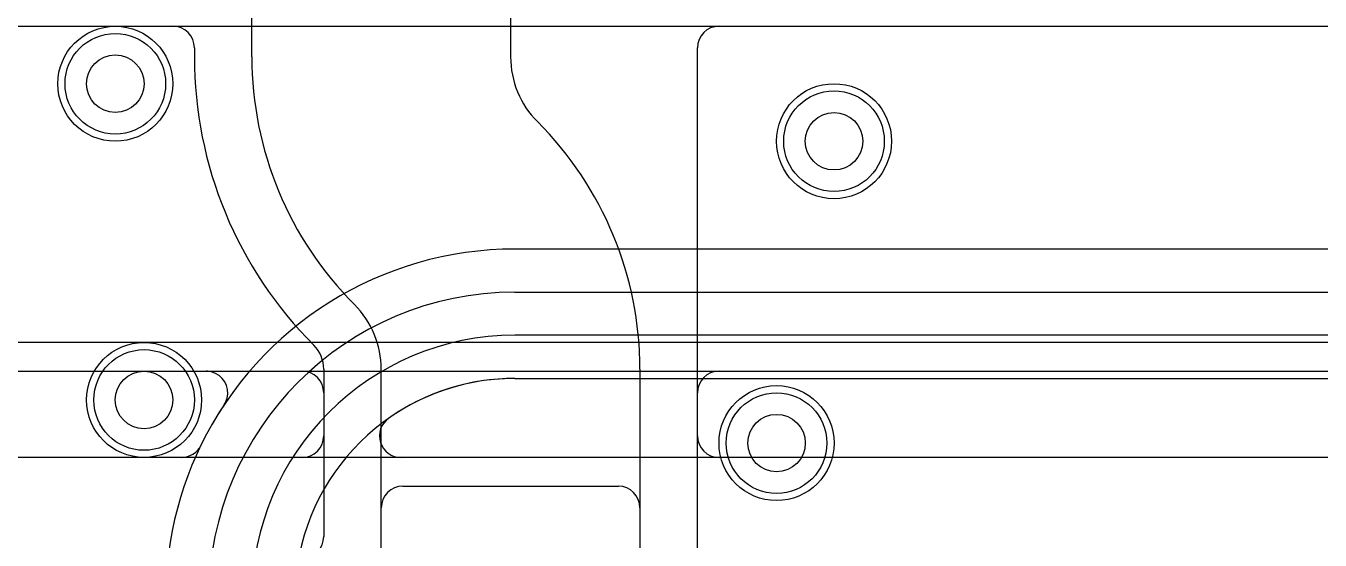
# Model space of a CAD drawing. Extents: x 0 to 20.5, y -0.5 to 20.
# Drawn here: x 2.689 to 7.191, y 13.813 to 15.601 of the extents above; entities that cross this region are included whole.
import ezdxf

# ---------------------------------------------------------------- set-up
doc = ezdxf.new("R2010")
doc.units = 0
for name, color, linetype in [('Hole', 1, 'CONTINUOUS'), ('L1', 3, 'CONTINUOUS'), ('L2', 3, 'CONTINUOUS'), ('L3', 3, 'CONTINUOUS'), ('L4', 3, 'CONTINUOUS'), ('PartsArea-A', 111, 'CONTINUOUS'), ('PartsArea-B', 111, 'CONTINUOUS'), ('Resist-A', 2, 'CONTINUOUS'), ('Resist-B', 2, 'CONTINUOUS')]:
    doc.layers.add(name, color=color, linetype=linetype)

msp = doc.modelspace()

# ---------------------------------------------------------------- linework, layer by layer
at = {"layer": 'Hole'}
for centre in [(3, 15.4), (5.5, 15.2), (3.1, 14.3), (5.3, 14.15)]:
    msp.add_circle(centre, 0.1, dxfattribs=at)
at = {"layer": 'L1'}
for p, q in [((3.475, 15.49319), (3.475, 16.525)), ((4.375, 16.525), (4.375, 15.49319)), ((1.17497, 15.6), (3.19999, 15.6)), ((5.10001, 15.59996), (18.82503, 15.59996)), ((3.27496, 15.52503), (3.27496, 15.49319)), ((5.02504, 14.17497), (5.02504, 15.52499)), ((4.46819, 15.26821), (4.46821, 15.26819)), ((3.83181, 14.63179), (3.83179, 14.63181)), ((3.69034, 14.49036), (3.69036, 14.49034)), ((3.72496, 14.40681), (3.72496, 14.17497)), ((3.925, 13.65), (3.925, 14.40681)), ((4.825, 14.40681), (4.825, 13.65)), ((0.67504, 14.4), (3.64996, 14.4)), ((5.10004, 14.4), (13.82606, 14.4)), ((3.72496, 14.325), (3.72496, 13.82504)), ((5.02504, 13.17497), (5.02504, 14.325)), ((3.64999, 14.1), (0.675, 14.1)), ((8.72998, 14.1), (5.10001, 14.1)), ((3.99997, 14), (4.75003, 14)), ((3.925, 13.17497), (3.925, 13.92503)), ((4.825, 13.92503), (4.825, 13.17497))]:
    msp.add_line(p, q, dxfattribs=at)
for centre in [(3, 15.4), (5.5, 15.2), (3.1, 14.3), (5.3, 14.15)]:
    msp.add_circle(centre, 0.2, dxfattribs=at)
for centre, radius, start, end in [((3.19999, 15.52503), 0.07497, 0, 90), ((5.10001, 15.52499), 0.07497, 90, 180), ((4.69318, 15.49319), 1.41822, 180, -135.00029), ((4.69317, 15.49319), 1.21817, 180, -135), ((4.69317, 15.49319), 0.31817, 180, -135), ((3.60683, 14.40681), 1.21817, 0, 45), ((3.60683, 14.40681), 0.31817, 0, 45), ((3.60683, 14.40681), 0.11813, 0, 45), ((3.64996, 14.325), 0.075, 0, 90), ((5.10004, 14.325), 0.075, 90, 180), ((3.64999, 14.17497), 0.07497, -90, 0), ((5.10001, 14.17497), 0.07497, 180, -90), ((3.99997, 13.92503), 0.07497, 90, 180), ((4.75003, 13.92503), 0.07497, 0, 90), ((3.64996, 13.82504), 0.075, -90, 0)]:
    msp.add_arc(centre, radius, start, end, dxfattribs=at)
at = {"layer": 'L2'}
for p, q in [((0.67504, 14.4), (13.82606, 14.4)), ((13.71268, 14.1), (0.675, 14.1))]:
    msp.add_line(p, q, dxfattribs=at)
for centre in [(3, 15.4), (5.5, 15.2), (3.1, 14.3), (5.3, 14.15)]:
    msp.add_circle(centre, 0.2, dxfattribs=at)
at = {"layer": 'L3'}
for p, q in [((11.4, 14.82504), (4.39001, 14.82504)), ((4.39001, 14.675), (11.4, 14.675)), ((11.4, 14.525), (4.39001, 14.525)), ((0.67504, 14.4), (3.31623, 14.4)), ((4.39001, 14.37496), (11.4, 14.37496)), ((4.39001, 14.37496), (11.4, 14.37496)), ((3.23029, 14.1), (0.675, 14.1)), ((13.71268, 14.1), (3.99391, 14.1))]:
    msp.add_line(p, q, dxfattribs=at)
for centre in [(3, 15.4), (5.5, 15.2), (3.1, 14.3), (5.3, 14.15)]:
    msp.add_circle(centre, 0.2, dxfattribs=at)
for centre, radius, start, end in [((4.39001, 13.60999), 1.21505, 90, 154.02586), ((4.39001, 13.60999), 1.06501, 90, 180), ((4.39001, 13.60999), 0.91501, 90, 180), ((3.31623, 14.32503), 0.07497, 75.96561, 90), ((3.31622, 14.32499), 0.07501, -14.03439, 75.96561), ((4.39001, 13.60999), 0.76497, 90, 174.15146), ((4.39001, 13.60999), 0.76497, 90, 125.03381), ((4.39002, 13.60999), 1.21506, 146.34132, 176.37469), ((3.31626, 14.32498), 0.07497, -33.65827, -14.03439), ((3.99391, 14.17497), 0.07497, 125.03397, -90), ((3.23029, 14.17497), 0.07497, -90, -25.97034)]:
    msp.add_arc(centre, radius, start, end, dxfattribs=at)
at = {"layer": 'L4'}
for p, q in [((1.17497, 15.59996), (18.82503, 15.59996)), ((0.67504, 14.4), (13.82606, 14.4)), ((13.71268, 14.1), (0.675, 14.1))]:
    msp.add_line(p, q, dxfattribs=at)
for centre in [(3, 15.4), (5.5, 15.2), (3.1, 14.3), (5.3, 14.15)]:
    msp.add_circle(centre, 0.2, dxfattribs=at)
at = {"layer": 'PartsArea-A'}
msp.add_line((20, 14.5), (0, 14.5), dxfattribs=at)
at = {"layer": 'PartsArea-B'}
msp.add_line((20, 14.5), (0, 14.5), dxfattribs=at)
at = {"layer": 'Resist-A'}
for centre in [(3, 15.4), (5.5, 15.2), (3.1, 14.3), (5.3, 14.15)]:
    msp.add_circle(centre, 0.175, dxfattribs=at)
at = {"layer": 'Resist-B'}
for centre in [(3, 15.4), (5.5, 15.2), (3.1, 14.3), (5.3, 14.15)]:
    msp.add_circle(centre, 0.175, dxfattribs=at)

doc.saveas('drawing.dxf')
